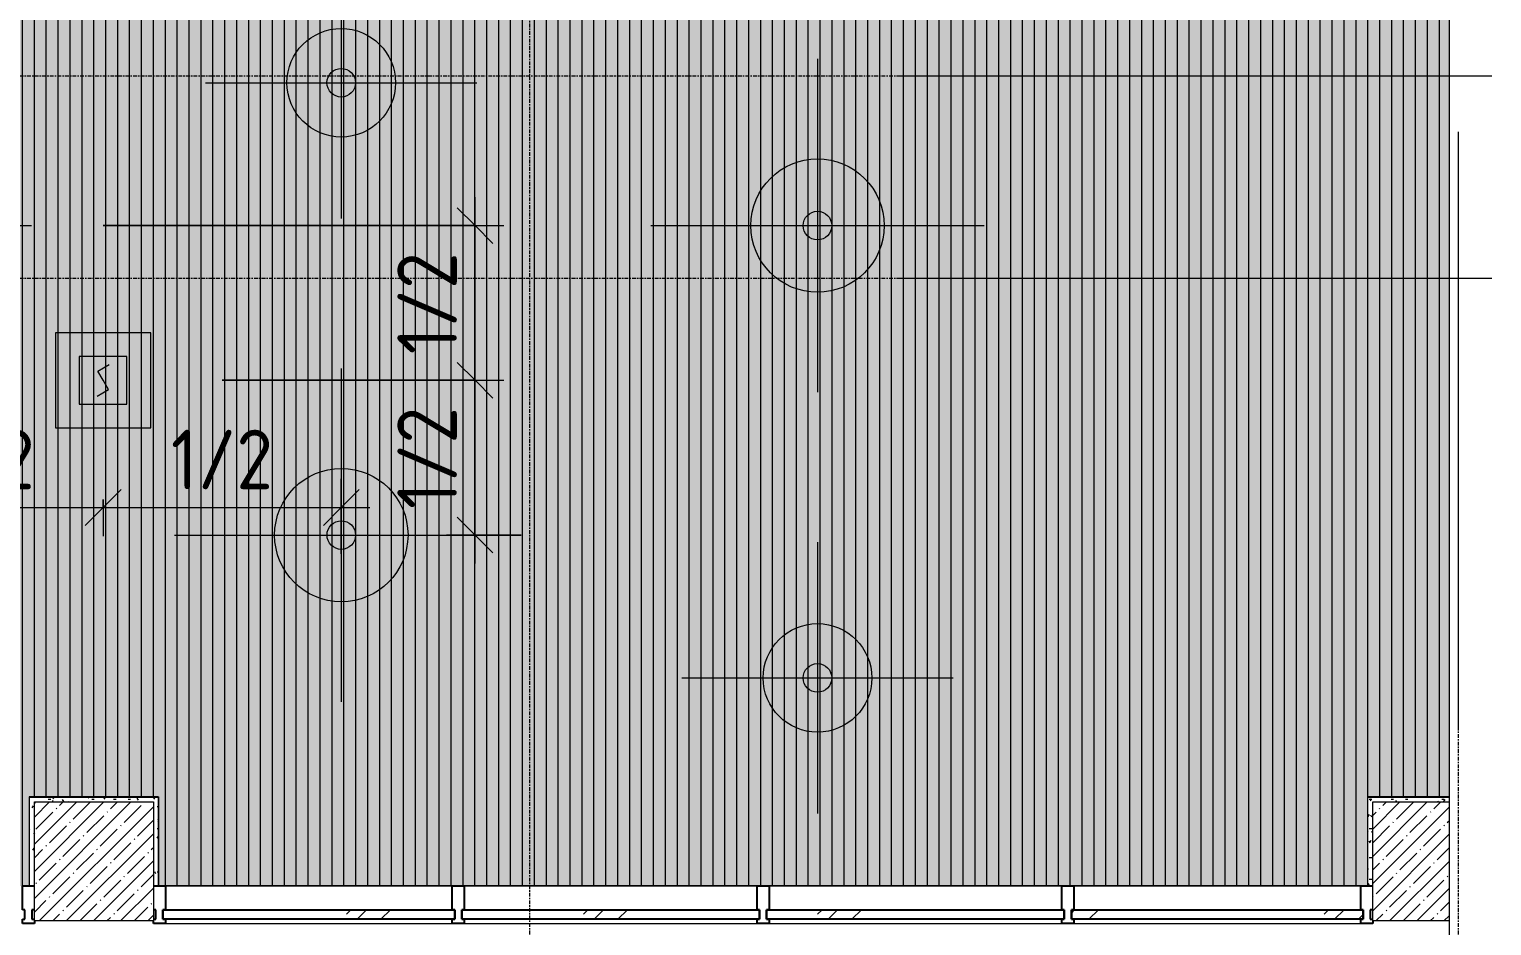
# Model space of a CAD drawing. Header units: millimetres. Extents: x 36059 to 234328, y -8553 to 29000.
# Drawn here: x 78558 to 84700, y 18580 to 22346 of the extents above; entities that cross this region are included whole.
import ezdxf

# ---------------------------------------------------------------- set-up
doc = ezdxf.new("R2010")
doc.units = ezdxf.units.MM
doc.linetypes.add('Осевая', pattern=[31.75, 6.35, -4.7625, 15.875, -4.7625])
for name, color, linetype, lineweight in [('A-ANNO-DIMS', 7, 'Continuous', 9), ('A-ANNO-DIMS-100', 7, 'Continuous', 9), ('A-CLNG-PATT', 7, 'Continuous', 9), ('A-DETL-GENF', 7, 'Continuous', 9), ('A-GLAZ-CURT', 7, 'Continuous', 9), ('A-GLAZ-CURT-1', 7, 'Continuous', 25), ('A-GLAZ-CWMG', 7, 'Continuous', 9), ('A-GLAZ-CWMG-1', 7, 'Continuous', 25), ('I-WALL', 7, 'Continuous', 9), ('Q-SPCQ', 7, 'Continuous', 9), ('S-COLS', 7, 'Continuous', 9), ('Оси', 7, 'Continuous', 9), ('Оси-2', 7, 'Осевая', 9)]:
    doc.layers.add(name, color=color, linetype=linetype, lineweight=lineweight)
for name, color, linetype, lineweight, true_color in [('A-CLNG-1', 7, 'Continuous', 9, 0xeaeaea), ('A-WALL-1', 7, 'Continuous', 9, 0x3c3c3c), ('A-WALL-FNSH-1', 7, 'Continuous', 9, 0x3c3c3c), ('E-LITE-EQPM-2', 1, 'Continuous', 9, 0xff0000), ('Q-SPCQ-4', 1, 'Continuous', 9, 0xff0000), ('S-COLS-1', 9, 'Continuous', 9, 0x808080), ('S-COLS-2', 7, 'Continuous', 9, 0x3c3c3c)]:
    doc.layers.add(name, color=color, linetype=linetype, lineweight=lineweight, true_color=true_color)
doc.layers.add('A-CLNG-PATT-1', color=7, linetype='Continuous', lineweight=9, transparency=1)
doc.styles.add('ISOCPEUR', font='isocpeur.ttf', dxfattribs={"width": 0.9, "height": 250})
doc.dimstyles.new('ISO-2_5_0_9К_БОЛЬШОЙ', dxfattribs={"dimscale": 304.8, "dimtxt": 248.995294, "dimasz": 0.492126, "dimexe": 0.393701, "dimexo": 0.984252, "dimgap": 0, "dimtad": 1, "dimdec": 0, "dimrnd": 10, "dimzin": 0, "dimdsep": 46, "dimtxsty": 'ISOCPEUR', "dimblk1": 'OBLIQUE', "dimblk2": 'OBLIQUE', "dimsah": 1, "dimcen": 0.09, "dimdle": 0.393701, "dimazin": 0, "dimtfac": 1, "dimtdec": 4, "dimtix": 1, "dimtmove": 0, "dimatfit": 3, "dimfxl": 1, "dimtvp": 1, "dimtolj": 1, "dimtzin": 0, "dimarcsym": 2})
pattern_1 = [(0, (0, 0), (121.92, 30.48), [10.058, -81.382, 10.058, -81.382, -487.68]), (0, (0, 0), (121.92, 30.48), [-182.88, 10.058, -172.822, 10.058, -81.382, -213.36]), (0, (0, 0), (121.92, 30.48), [-457.2, 10.058, -50.902, 10.058, -142.342]), (120, (45.72, 15.24), (-87.356454, 90.345817), [10.058, -81.382, 10.058, -81.382, -487.68]), (120, (45.72, 15.24), (-87.356454, 90.345817), [-182.88, 10.058, -172.822, 10.058, -81.382, -213.36]), (120, (45.72, 15.24), (-87.356454, 90.345817), [-457.2, 10.058, -50.902, 10.058, -142.342]), (240, (60.96, 76.2), (-34.563546, -120.825817), [10.058, -81.382, 10.058, -81.382, -487.68]), (240, (60.96, 76.2), (-34.563546, -120.825817), [-182.88, 10.058, -172.822, 10.058, -81.382, -213.36]), (240, (60.96, 76.2), (-34.563546, -120.825817), [-457.2, 10.058, -50.902, 10.058, -142.342])]

# ---------------------------------------------------------------- blocks, each defined once
blk = doc.blocks.new('BSC_Колонна _Прямоугольная - 500х500-V32-Сводный план потолка 3 этажа в осях 12-23')
at = {"layer": 'S-COLS-1'}
h = blk.add_hatch(dxfattribs=at)
h.set_pattern_fill('FP_42', color=256, style=0, pattern_type=2)
h.set_pattern_definition([(45, (-78830, -18850), (-57.02463, 57.02463), []), (45, (-78772.975, -18850), (-57.02463, 57.02463), [100.806, -20.161, 3.353, -16.808])])
h.paths.add_polyline_path([(-250, -250), (250, -250), (250, 250), (-250, 250), (-250, 155.3)])
at = {"layer": 'S-COLS-2'}
for p, q in [((-250, 250), (250, 250)), ((-250, -250), (-250, 250)), ((250, 250), (250, -250)), ((250, -250), (-250, -250))]:
    blk.add_line(p, q, dxfattribs=at)
blk = doc.blocks.new('BSC_Колонна _Прямоугольная - 500х500-V33-Сводный план потолка 3 этажа в осях 12-23')
at = {"layer": 'S-COLS-1'}
h = blk.add_hatch(dxfattribs=at)
h.set_pattern_fill('FP_43', color=256, style=0, pattern_type=2)
h.set_pattern_definition([(45, (-84450, -18850), (-57.02463, 57.02463), []), (45, (-84392.975, -18850), (-57.02463, 57.02463), [100.806, -20.161, 3.353, -16.808])])
h.paths.add_polyline_path([(-250, -250), (70.7, -250), (70.7, 250), (-250, 250), (-250, 155.3)])
at = {"layer": 'S-COLS-2'}
for p, q in [((-250, 250), (70.7, 250)), ((-250, -250), (-250, 250)), ((70.7, -250), (-250, -250))]:
    blk.add_line(p, q, dxfattribs=at)
blk = doc.blocks.new('Прямоугольный импост - Импост структурный с накладкой - 160мм-23618922-Сводный план потолка 3 этажа в осях 12-23')
at = {"layer": 'A-GLAZ-CWMG-1'}
for p, q in [((0, 17), (-50, 17)), ((-50, 17), (-50, 0)), ((-50, 0), (-40, 0)), ((-40, 0), (-40, -40)), ((-10, 0), (0, 0)), ((-10, -40), (-10, 0)), ((0, 7), (0, 17)), ((-40, -40), (-50, -40)), ((-50, -40), (-50, -140)), ((0, -40), (-10, -40)), ((-50, -140), (0, -140))]:
    blk.add_line(p, q, dxfattribs=at)
blk = doc.blocks.new('Системная панель - Стекло - 40мм-23618921-Сводный план потолка 3 этажа в осях 12-23')
at = {"layer": 'A-GLAZ-CURT'}
h = blk.add_hatch(dxfattribs=at)
h.set_pattern_fill('FP_51', color=256, style=0, pattern_type=2)
h.set_pattern_definition([(45, (-79832.5, -18507), (-282.8427, 282.8427), [200, -600]), (45, (-80032.5, -18607), (-282.8427, 282.8427), [600, -200]), (45, (-79632.5, -18707), (-282.8427, 282.8427), [200, -600])])
h.paths.add_polyline_path([(612.5, 0), (612.5, 40), (-612.5, 40), (-612.5, 0)])
at = {"layer": 'A-GLAZ-CURT-1'}
for p, q in [((-612.5, 0), (-612.5, 40)), ((-612.5, 40), (612.5, 40)), ((612.5, 40), (612.5, 0)), ((612.5, 0), (-612.5, 0))]:
    blk.add_line(p, q, dxfattribs=at)
blk = doc.blocks.new('Прямоугольный импост - Импост структурный с накладкой - 160мм-23562039-Сводный план потолка 3 этажа в осях 12-23')
at = {"layer": 'A-GLAZ-CWMG'}
for p, q in [((82945, 18747), (84150, 18747)), ((82945, 18590), (84150, 18590))]:
    blk.add_line(p, q, dxfattribs=at)
blk = doc.blocks.new('Прямоугольный импост - Импост структурный с накладкой - 160мм-23618923-Сводный план потолка 3 этажа в осях 12-23')
at = {"layer": 'A-GLAZ-CWMG-1'}
for p, q in [((-50, 0), (-50, 17)), ((-50, 17), (0, 17)), ((-40, 0), (-50, 0)), ((-40, -40), (-40, 0)), ((0, 0), (-10, 0)), ((-10, 0), (-10, -40)), ((0, 17), (0, 7)), ((-50, -140), (-50, -40)), ((-50, -40), (-40, -40)), ((-10, -40), (0, -40)), ((0, -140), (-50, -140))]:
    blk.add_line(p, q, dxfattribs=at)
blk = doc.blocks.new('Системная панель - Стекло - 40мм-V36-Сводный план потолка 3 этажа в осях 12-23')
at = {"layer": 'A-GLAZ-CURT'}
h = blk.add_hatch(dxfattribs=at)
h.set_pattern_fill('FP_52', color=256, style=0, pattern_type=2)
h.set_pattern_definition([(45, (-83647.5, -18507), (-282.8427, 282.8427), [200, -600]), (45, (-83847.5, -18607), (-282.8427, 282.8427), [600, -200]), (45, (-83447.5, -18707), (-282.8427, 282.8427), [200, -600])])
h.paths.add_polyline_path([(612.5, 0), (612.5, 40), (-612.5, 40), (-612.5, 0)])
at = {"layer": 'A-GLAZ-CURT-1'}
for p, q in [((-612.5, 0), (-612.5, 40)), ((-612.5, 40), (612.5, 40)), ((612.5, 40), (612.5, 0)), ((612.5, 0), (-612.5, 0))]:
    blk.add_line(p, q, dxfattribs=at)
blk = doc.blocks.new('Прямоугольный импост - Импост структурный с накладкой - 160мм-22751480-Сводный план потолка 3 этажа в осях 12-23')
at = {"layer": 'A-GLAZ-CWMG'}
for p, q in [((81665, 18747), (82895, 18747)), ((81665, 18590), (82895, 18590))]:
    blk.add_line(p, q, dxfattribs=at)
blk = doc.blocks.new('Прямоугольный импост - Импост структурный с накладкой - 160мм-23618920-Сводный план потолка 3 этажа в осях 12-23')
at = {"layer": 'A-GLAZ-CWMG-1'}
for p, q in [((25, 17), (-25, 17)), ((-25, 17), (-25, 0)), ((-25, 0), (-15, 0)), ((-15, 0), (-15, -40)), ((15, 0), (25, 0)), ((15, -40), (15, 0)), ((25, 0), (25, 17)), ((-15, -40), (-25, -40)), ((-25, -40), (-25, -140)), ((25, -40), (15, -40)), ((25, -140), (25, -40)), ((-25, -140), (25, -140))]:
    blk.add_line(p, q, dxfattribs=at)
blk = doc.blocks.new('Системная панель - Стекло - 40мм-23618924-Сводный план потолка 3 этажа в осях 12-23')
at = {"layer": 'A-GLAZ-CURT'}
h = blk.add_hatch(dxfattribs=at)
h.set_pattern_fill('FP_56', color=256, style=0, pattern_type=2)
h.set_pattern_definition([(45, (-82380, -18507), (-282.8427, 282.8427), [200, -600]), (45, (-82580, -18607), (-282.8427, 282.8427), [600, -200]), (45, (-82180, -18707), (-282.8427, 282.8427), [200, -600])])
h.paths.add_polyline_path([(625, 0), (625, 40), (-625, 40), (-625, 0), (-340.6, 0)])
at = {"layer": 'A-GLAZ-CURT-1'}
for p, q in [((-625, 0), (-625, 40)), ((-625, 40), (625, 40)), ((625, 0), (-625, 0)), ((625, 40), (625, 0))]:
    blk.add_line(p, q, dxfattribs=at)
blk = doc.blocks.new('Системная панель - Стекло - 40мм-V41-Сводный план потолка 3 этажа в осях 12-23')
at = {"layer": 'A-GLAZ-CURT'}
h = blk.add_hatch(dxfattribs=at)
h.set_pattern_fill('FP_57', color=256, style=0, pattern_type=2)
h.set_pattern_definition([(45, (-81100, -18507), (-282.8427, 282.8427), [200, -600]), (45, (-81300, -18607), (-282.8427, 282.8427), [600, -200]), (45, (-80900, -18707), (-282.8427, 282.8427), [200, -600])])
h.paths.add_polyline_path([(625, 0), (625, 40), (-625, 40), (-625, 0), (-516.5, 0)])
at = {"layer": 'A-GLAZ-CURT-1'}
for p, q in [((-625, 0), (-625, 40)), ((-625, 40), (625, 40)), ((625, 0), (-625, 0)), ((625, 40), (625, 0))]:
    blk.add_line(p, q, dxfattribs=at)
blk = doc.blocks.new('Извещатель потолочный - Монтируемые на перекрытии-30383673-Сводный план потолка 3 этажа в осях 12-23')
at = {"layer": 'Q-SPCQ'}
for p, q in [((-300, 300), (-300, -100)), ((100, 300), (-300, 300)), ((100, -100), (100, 300)), ((0, 200), (-200, 200)), ((-200, 200), (-200, 0)), ((0, 0), (0, 200)), ((-122.5, 139), (-74.9, 166.5)), ((-100, 100), (-122.5, 139)), ((-77.5, 61), (-100, 100)), ((-200, 0), (0, 0)), ((-125.1, 33.5), (-77.5, 61)), ((-300, -100), (100, -100))]:
    blk.add_line(p, q, dxfattribs=at)
blk = doc.blocks.new('BOLA Подвесной круглый светильник - 560мм-32913186-Сводный план потолка 3 этажа в осях 12-23')
at = {"layer": 'A-DETL-GENF'}
for p, q in [((0, 700), (0, -700)), ((-700, 0), (700, 0))]:
    blk.add_line(p, q, dxfattribs=at)
for radius in [280, 60]:
    blk.add_circle((0, 0), radius, dxfattribs=at)
blk = doc.blocks.new('BOLA Подвесной круглый светильник - Накладной точечный 2-32912754-Сводный план потолка 3 этажа в осях 12-23')
at = {"layer": 'A-DETL-GENF'}
for p, q in [((0, 570), (0, -570)), ((-570, 0), (570, 0))]:
    blk.add_line(p, q, dxfattribs=at)
for radius in [228, 60]:
    blk.add_circle((0, 0), radius, dxfattribs=at)
blk = doc.blocks.new('DET_L_Линия разрыва - М100-30654842-Сводный план потолка 3 этажа в осях 12-23')
at = {"layer": 'A-DETL-GENF'}
blk.add_line((24079.7, 0), (12339.9, 0), dxfattribs=at)
blk = doc.blocks.new('DIMBLOCK92-Сводный план потолка 3 этажа в осях 12-23')
at = {"layer": 'A-ANNO-DIMS-100'}
for p, q in [((77868.6, 20521), (77868.6, 20216.8)), ((77868.6, 20336.8), (77868.6, 20521)), ((77748.6, 20336.8), (78868.8, 20336.8)), ((78868.8, 20371), (78868.8, 20216.8)), ((78868.8, 20336.8), (78868.8, 20371))]:
    blk.add_line(p, q, dxfattribs=at)
at = {"layer": 'A-ANNO-DIMS-100', "lineweight": 20}
for p, q in [((77868.6, 20336.8), (77943.6, 20411.8)), ((78868.8, 20336.8), (78943.8, 20411.8)), ((77868.6, 20336.8), (77793.6, 20261.8)), ((78868.8, 20336.8), (78793.8, 20261.8))]:
    blk.add_line(p, q, dxfattribs=at)
at = {"layer": 'A-ANNO-DIMS-100', "color": 0, "insert": (78153.2, 20663.4), "char_height": 250, "width": 517.144, "attachment_point": 1, "line_spacing_factor": 1.149209, "style": 'ISOCPEUR'}
blk.add_mtext('1/2', dxfattribs=at)
blk = doc.blocks.new('_Oblique')
at = {"color": 0, "linetype": 'ByBlock', "lineweight": -2}
blk.add_line((-0.5, -0.5), (0.5, 0.5), dxfattribs=at)
blk = doc.blocks.new('DIMBLOCK93-Сводный план потолка 3 этажа в осях 12-23')
at = {"layer": 'A-ANNO-DIMS-100'}
for p, q in [((79869, 20142.8), (79869, 20456.8)), ((78868.8, 20371), (78868.8, 20216.8)), ((78868.8, 20336.8), (78868.8, 20371)), ((78868.8, 20336.8), (79989, 20336.8)), ((79869, 20336.8), (79869, 20142.8))]:
    blk.add_line(p, q, dxfattribs=at)
at = {"layer": 'A-ANNO-DIMS-100', "lineweight": 20}
for p, q in [((78868.8, 20336.8), (78943.8, 20411.8)), ((79869, 20336.8), (79944, 20411.8)), ((78868.8, 20336.8), (78793.8, 20261.8)), ((79869, 20336.8), (79794, 20261.8))]:
    blk.add_line(p, q, dxfattribs=at)
at = {"layer": 'A-ANNO-DIMS-100', "color": 0, "insert": (79153.4, 20663.4), "char_height": 250, "width": 517.144, "attachment_point": 1, "line_spacing_factor": 1.149209, "style": 'ISOCPEUR'}
blk.add_mtext('1/2', dxfattribs=at)
blk = doc.blocks.new('DIMBLOCK94-Сводный план потолка 3 этажа в осях 12-23')
at = {"layer": 'A-ANNO-DIMS-100', "lineweight": 20}
for p, q in [((80430.9, 20871), (80355.9, 20946)), ((80430.9, 20871), (80505.9, 20796)), ((80430.9, 20221), (80355.9, 20296)), ((80430.9, 20221), (80505.9, 20146))]:
    blk.add_line(p, q, dxfattribs=at)
at = {"layer": 'A-ANNO-DIMS-100'}
for p, q in [((79368.8, 20871), (80550.9, 20871)), ((80430.9, 20871), (79368.8, 20871)), ((80430.9, 20101), (80430.9, 20871)), ((80624.9, 20221), (80310.9, 20221)), ((80430.9, 20221), (80624.9, 20221))]:
    blk.add_line(p, q, dxfattribs=at)
at = {"layer": 'A-ANNO-DIMS-100', "color": 0, "insert": (80104.3, 20330.5), "char_height": 250, "width": 517.144, "attachment_point": 1, "rotation": 90, "line_spacing_factor": 1.149209, "style": 'ISOCPEUR'}
blk.add_mtext('1/2', dxfattribs=at)
blk = doc.blocks.new('DIMBLOCK95-Сводный план потолка 3 этажа в осях 12-23')
at = {"layer": 'A-ANNO-DIMS-100'}
for p, q in [((80430.9, 20871), (80430.9, 21641)), ((78868.6, 21521), (80550.9, 21521)), ((80430.9, 21521), (78868.6, 21521)), ((79368.8, 20871), (80550.9, 20871)), ((80430.9, 20871), (79368.8, 20871))]:
    blk.add_line(p, q, dxfattribs=at)
at = {"layer": 'A-ANNO-DIMS-100', "lineweight": 20}
for p, q in [((80430.9, 21521), (80355.9, 21596)), ((80430.9, 21521), (80505.9, 21446)), ((80430.9, 20871), (80355.9, 20946)), ((80430.9, 20871), (80505.9, 20796))]:
    blk.add_line(p, q, dxfattribs=at)
at = {"layer": 'A-ANNO-DIMS-100', "color": 0, "insert": (80104.3, 20980.5), "char_height": 250, "width": 517.144, "attachment_point": 1, "rotation": 90, "line_spacing_factor": 1.149209, "style": 'ISOCPEUR'}
blk.add_mtext('1/2', dxfattribs=at)

msp = doc.modelspace()

# ---------------------------------------------------------------- hatches: boundary and pattern name
at = {"layer": 'A-CLNG-PATT'}
h = msp.add_hatch(dxfattribs=at)
h.set_pattern_fill('FP_74', color=256, style=0, pattern_type=2)
h.set_pattern_definition([(90, (76030, 19225), (50, -3e-15), [])])
h.paths.add_polyline_path([(83549, 11571), (83549, 11901), (84459, 11901), (84459, 15071.7), (84344.5, 15129), (84179, 15129), (84179, 15493), (79101, 15493), (79101, 15129), (78559, 15129), (78559, 15493), (74061, 15493), (74061, 15129), (73522, 15129), (73522, 15671), (73883, 15671), (73883, 18579), (73519, 18579), (73519, 19121), (74061, 19121), (74061, 18747), (78559, 18747), (78559, 19121), (79101, 19121), (79101, 18747), (84179, 18747), (84179, 19121), (84520.7, 19121), (84520.7, 22679), (83004, 22679), (83004, 26879), (81171, 26879), (81171, 26579), (80629, 26579), (80629, 26879), (77271, 26879), (77271, 26579), (76729, 26579), (76729, 26879), (74061, 26879), (74061, 26579), (73519, 26579), (73519, 26879), (70831, 26879), (70831, 26579), (70289, 26579), (70289, 26879), (66781, 26879), (66781, 26387.2), (66785.8, 26426.9), (66802.9, 26471.9), (66830.3, 26511.6), (66866.4, 26543.6), (66909.1, 26566), (66955.9, 26577.5), (67004.1, 26577.5), (67050.9, 26566), (67093.6, 26543.6), (67129.7, 26511.6), (67157.1, 26471.9), (67174.2, 26426.9), (67180, 26379), (67174.2, 26331.1), (67157.1, 26286.1), (67129.7, 26246.4), (67093.6, 26214.4), (67050.9, 26192), (67004.1, 26180.5), (66955.9, 26180.5), (66909.1, 26192), (66866.4, 26214.4), (66830.3, 26246.4), (66802.9, 26286.1), (66785.8, 26331.1), (66781, 26370.8), (66781, 13621), (68671, 13621), (68671, 11920), (68744, 11920), (68744, 11940), (70234, 11940), (70234, 11920), (70289, 11920), (70289, 12221), (70831, 12221), (70831, 11920), (73519, 11920), (73519, 12321), (79921, 12321), (79921, 11571), (83395.3, 11571)])
h.paths.add_polyline_path([(67005.1, 13922.5), (66956.9, 13922.5), (66910.1, 13934), (66867.4, 13956.4), (66831.3, 13988.4), (66803.9, 14028.1), (66786.8, 14073.1), (66781, 14121), (66786.8, 14168.9), (66803.9, 14213.9), (66831.3, 14253.6), (66867.4, 14285.6), (66910.1, 14308), (66956.9, 14319.5), (67005.1, 14319.5), (67051.9, 14308), (67094.6, 14285.6), (67130.7, 14253.6), (67158.1, 14213.9), (67175.2, 14168.9), (67181, 14121), (67175.2, 14073.1), (67158.1, 14028.1), (67130.7, 13988.4), (67094.6, 13956.4), (67051.9, 13934)])
h.paths.add_polyline_path([(84283.1, 13922.5), (84234.9, 13922.5), (84188.1, 13934), (84145.4, 13956.4), (84109.3, 13988.4), (84081.9, 14028.1), (84064.8, 14073.1), (84059, 14121), (84064.8, 14168.9), (84081.9, 14213.9), (84109.3, 14253.6), (84145.4, 14285.6), (84188.1, 14308), (84234.9, 14319.5), (84283.1, 14319.5), (84329.9, 14308), (84372.6, 14285.6), (84408.7, 14253.6), (84436.1, 14213.9), (84453.2, 14168.9), (84459, 14121), (84453.2, 14073.1), (84436.1, 14028.1), (84408.7, 13988.4), (84372.6, 13956.4), (84329.9, 13934), (84283.6, 13922.6)])
h.paths.add_polyline_path([(70292.4, 15130), (70290, 15130), (70290, 15670), (70830, 15670), (70830, 15130), (70310, 15130)])
h.paths.add_polyline_path([(70290, 20630), (70290, 21170), (70830, 21170), (70830, 20630), (70310, 20630)])
h.paths.add_polyline_path([(80630, 22680), (80630, 23220), (81170, 23220), (81170, 22680), (80650, 22680)])
h.paths.add_polyline_path([(77250, 22680), (76730, 22680), (76730, 23220), (77270, 23220), (77270, 22680)])
h.paths.add_polyline_path([(73932.1, 22680), (73520, 22680), (73520, 23220), (74060, 23220), (74060, 22680), (74040, 22680)])
h.paths.add_polyline_path([(70292.4, 22680), (70290, 22680), (70290, 23220), (70830, 23220), (70830, 22680), (70310, 22680)])
h.paths.add_polyline_path([(82828.1, 26180.5), (82779.9, 26180.5), (82733.1, 26192), (82690.4, 26214.4), (82654.3, 26246.4), (82626.9, 26286.1), (82609.8, 26331.1), (82604, 26379), (82609.8, 26426.9), (82626.9, 26471.9), (82654.3, 26511.6), (82690.4, 26543.6), (82733.1, 26566), (82779.9, 26577.5), (82828.1, 26577.5), (82874.9, 26566), (82917.6, 26543.6), (82953.7, 26511.6), (82981.1, 26471.9), (82998.2, 26426.9), (83004, 26379), (82998.2, 26331.1), (82981.1, 26286.1), (82953.7, 26246.4), (82917.6, 26214.4), (82874.9, 26192)])
at = {"layer": 'A-CLNG-PATT-1'}
h = msp.add_hatch(color=256, dxfattribs=at)
h.paths.add_polyline_path([(83548, 11571), (83548, 11901), (84458, 11901), (84458, 14112.8), (84453.2, 14073.1), (84436.1, 14028.1), (84408.7, 13988.4), (84372.6, 13956.4), (84329.9, 13934), (84282.7, 13922.5), (84234.9, 13922.5), (84188.1, 13934), (84145.4, 13956.4), (84109.3, 13988.4), (84081.9, 14028.1), (84064.8, 14073.1), (84059, 14121), (84064.8, 14168.9), (84081.9, 14213.9), (84109.3, 14253.6), (84145.4, 14285.6), (84188.1, 14308), (84234.9, 14319.5), (84283.1, 14319.5), (84329.9, 14308), (84372.6, 14285.6), (84408.7, 14253.6), (84436.1, 14213.9), (84453.2, 14168.9), (84458, 14129.2), (84458, 15072.2), (84344.5, 15129), (84178, 15129), (84178, 15493), (79100, 15493), (79100, 15129), (78558, 15129), (78558, 15493), (74060, 15493), (74060, 15129), (73521, 15129), (73521, 15671), (73882, 15671), (73882, 18579), (73518, 18579), (73518, 19121), (74060, 19120), (74060, 18747), (78558, 18747), (78558, 19121), (79100, 19120), (79100, 18747), (84178, 18747), (84178, 19121), (84520.7, 19121), (84520.7, 22679), (83003, 22679), (83003, 26370.8), (82998.2, 26331.1), (82981.1, 26286.1), (82953.7, 26246.4), (82917.6, 26214.4), (82874.9, 26192), (82828.1, 26180.5), (82779.9, 26180.5), (82733.1, 26192), (82690.4, 26214.4), (82654.3, 26246.4), (82626.9, 26286.1), (82609.8, 26331.1), (82604, 26379), (82609.8, 26426.9), (82626.9, 26471.9), (82654.3, 26511.6), (82690.4, 26543.6), (82733.1, 26566), (82779.9, 26577.5), (82828.1, 26577.5), (82874.9, 26566), (82917.6, 26543.6), (82953.7, 26511.6), (82981.1, 26471.9), (82998.2, 26426.9), (83003, 26387.2), (83003, 26879), (81170, 26879), (81170, 26579), (80628, 26579), (80628, 26879), (77270, 26879), (77270, 26579), (76728, 26579), (76728, 26879), (74060, 26879), (74060, 26579), (73518, 26579), (73518, 26879), (70830, 26879), (70830, 26579), (70288, 26579), (70288, 26879), (66780, 26879), (66780, 13621), (68670, 13620), (68670, 11920), (68744, 11921), (68744, 11940), (70234, 11940), (70234, 11920), (70288, 11920), (70288, 12221), (70830, 12220), (70830, 11920), (73518, 11920), (73518, 12321), (79920, 12320), (79920, 11571), (83395.3, 11571)])
h.paths.add_polyline_path([(67005.1, 13922.5), (66956.9, 13922.5), (66910.1, 13934), (66867.4, 13956.4), (66831.3, 13988.4), (66803.9, 14028.1), (66786.8, 14073.1), (66781, 14121), (66786.8, 14168.9), (66803.9, 14213.9), (66831.3, 14253.6), (66867.4, 14285.6), (66910.1, 14308), (66956.9, 14319.5), (67005.1, 14319.5), (67051.9, 14308), (67094.6, 14285.6), (67130.7, 14253.6), (67158.1, 14213.9), (67175.2, 14168.9), (67181, 14121), (67175.2, 14073.1), (67158.1, 14028.1), (67130.7, 13988.4), (67094.6, 13956.4), (67051.9, 13934)])
h.paths.add_polyline_path([(70830, 15130), (70289, 15130), (70290, 15670), (70830, 15669.8), (70830, 15150)])
h.paths.add_polyline_path([(70830, 20630), (70289, 20630), (70290, 21170), (70830, 21169.2), (70830, 20650)])
h.paths.add_polyline_path([(81169, 22680), (80629, 22680), (80630, 23220), (81170, 23219.7), (81170, 22680)])
h.paths.add_polyline_path([(77269, 22680), (76729, 22680), (76730, 23220), (77270, 23219.8), (77270, 22680)])
h.paths.add_polyline_path([(73540, 22680), (73519, 22680), (73520, 23220), (74060, 23220), (74059, 22680), (73932.1, 22680)])
h.paths.add_polyline_path([(70290, 22680), (70289, 22680), (70290, 23220), (70830, 23220), (70829, 22680), (70292.4, 22680)])
h.paths.add_polyline_path([(67004.1, 26180.5), (66955.9, 26180.5), (66909.1, 26192), (66866.4, 26214.4), (66830.3, 26246.4), (66802.9, 26286.1), (66785.8, 26331.1), (66780, 26379), (66785.8, 26426.9), (66802.9, 26471.9), (66830.3, 26511.6), (66866.4, 26543.6), (66909.1, 26566), (66955.9, 26577.5), (67004.1, 26577.5), (67050.9, 26566), (67093.6, 26543.6), (67129.7, 26511.6), (67157.1, 26471.9), (67174.2, 26426.9), (67180, 26379), (67174.2, 26331.1), (67157.1, 26286.1), (67129.7, 26246.4), (67093.6, 26214.4), (67050.9, 26192), (67016.7, 26183.6)])
at = {"layer": 'I-WALL'}
h = msp.add_hatch(dxfattribs=at)
h.set_pattern_fill('FP_65', color=256, style=0, pattern_type=2)
h.set_pattern_definition(pattern_1)
h.paths.add_polyline_path([(78560, 19100), (79080, 19100), (79080, 19120), (78560, 19120)])
h = msp.add_hatch(dxfattribs=at)
h.set_pattern_fill('FP_65', color=256, style=0, pattern_type=2)
h.set_pattern_definition(pattern_1)
h.paths.add_polyline_path([(79080, 18747), (79100, 18747), (79100, 19120), (79080, 19120), (79080, 19005.3)])
h = msp.add_hatch(dxfattribs=at)
h.set_pattern_fill('FP_65', color=256, style=0, pattern_type=2)
h.set_pattern_definition(pattern_1)
h.paths.add_polyline_path([(84200, 19100), (84520.7, 19100), (84520.7, 19120), (84180, 19120), (84180, 19100)])
h = msp.add_hatch(dxfattribs=at)
h.set_pattern_fill('FP_65', color=256, style=0, pattern_type=2)
h.set_pattern_definition(pattern_1)
h.paths.add_polyline_path([(78580, 18747), (78580, 19100), (78560, 19100), (78560, 18747)])
h = msp.add_hatch(dxfattribs=at)
h.set_pattern_fill('FP_65', color=256, style=0, pattern_type=2)
h.set_pattern_definition(pattern_1)
h.paths.add_polyline_path([(84200, 18747), (84200, 19100), (84180, 19100), (84180, 18747)])

# ---------------------------------------------------------------- linework, layer by layer
at = {"layer": 'A-CLNG-1'}
for p, q in [((79100, 19121), (78558, 19121)), ((79101, 19121), (79101, 18747.1)), ((84520.7, 19121), (84178, 19121)), ((84178, 19121), (84178, 18747)), ((84178, 18747), (79101, 18747))]:
    msp.add_line(p, q, dxfattribs=at)
at = {"layer": 'A-WALL-1'}
for p, q in [((78560, 19120), (79100, 19120)), ((78560, 18747), (78560, 19120)), ((79100, 19120), (79100, 18747)), ((84180, 19120), (84520.7, 19120)), ((84180, 18747), (84180, 19120)), ((78580, 18747), (78560, 18747)), ((79100, 18747), (79080, 18747)), ((84200, 18747), (84180, 18747))]:
    msp.add_line(p, q, dxfattribs=at)
at = {"layer": 'A-WALL-FNSH-1'}
for p, q in [((78559, 18747), (78559, 19121)), ((79100, 19121), (79101, 19121)), ((84179, 18747), (84179, 19121)), ((78560, 18747), (78559, 18747)), ((79101, 18747), (79100, 18747)), ((79101, 18747.1), (79101, 18747)), ((84180, 18747), (84179, 18747))]:
    msp.add_line(p, q, dxfattribs=at)
at = {"layer": 'Оси'}
for p, q in [((82200, 22150), (84700, 22150)), ((84560, 19415.1), (84560, 21915.1)), ((82200, 21300), (84700, 21300))]:
    msp.add_line(p, q, dxfattribs=at)
at = {"layer": 'Оси-2'}
for p, q in [((80660, 593.7), (80660, 24890.1)), ((39359.2, 22150), (82200, 22150)), ((39359.2, 21300), (82200, 21300)), ((84560, 593.7), (84560, 19415.1))]:
    msp.add_line(p, q, dxfattribs=at)

# ---------------------------------------------------------------- block references
at = {"layer": 'A-DETL-GENF', "rotation": 90.00000000000031}
msp.add_blockref('DET_L_Линия разрыва - М100-30654842-Сводный план потолка 3 этажа в осях 12-23', (84520.7, 3301.1), dxfattribs=at)
at = {"layer": 'A-GLAZ-CURT'}
for name, p in [('Системная панель - Стекло - 40мм-23618921-Сводный план потолка 3 этажа в осях 12-23', (79732.5, 18607)), ('Системная панель - Стекло - 40мм-V41-Сводный план потолка 3 этажа в осях 12-23', (81000, 18607)), ('Системная панель - Стекло - 40мм-23618924-Сводный план потолка 3 этажа в осях 12-23', (82280, 18607)), ('Системная панель - Стекло - 40мм-V36-Сводный план потолка 3 этажа в осях 12-23', (83547.5, 18607))]:
    msp.add_blockref(name, p, dxfattribs=at)
at = {"layer": 'A-GLAZ-CWMG', "extrusion": (0, 0, -1), "rotation": 180}
for name, p in [('Прямоугольный импост - Импост структурный с накладкой - 160мм-23618922-Сводный план потолка 3 этажа в осях 12-23', (-78580, 18607)), ('Прямоугольный импост - Импост структурный с накладкой - 160мм-23618920-Сводный план потолка 3 этажа в осях 12-23', (-80360, 18607)), ('Прямоугольный импост - Импост структурный с накладкой - 160мм-23618920-Сводный план потолка 3 этажа в осях 12-23', (-81640, 18607)), ('Прямоугольный импост - Импост структурный с накладкой - 160мм-23618920-Сводный план потолка 3 этажа в осях 12-23', (-82920, 18607)), ('Прямоугольный импост - Импост структурный с накладкой - 160мм-23618922-Сводный план потолка 3 этажа в осях 12-23', (-84200, 18607))]:
    msp.add_blockref(name, p, dxfattribs=at)
at = {"layer": 'A-GLAZ-CWMG', "rotation": 180}
msp.add_blockref('Прямоугольный импост - Импост структурный с накладкой - 160мм-23618923-Сводный план потолка 3 этажа в осях 12-23', (79080, 18607), dxfattribs=at)
at = {"layer": 'A-GLAZ-CWMG'}
for name, p in [('Прямоугольный импост - Импост структурный с накладкой - 160мм-23562039-Сводный план потолка 3 этажа в осях 12-23', (-3815, 0)), ('Прямоугольный импост - Импост структурный с накладкой - 160мм-22751480-Сводный план потолка 3 этажа в осях 12-23', (-1280, 0)), ('Прямоугольный импост - Импост структурный с накладкой - 160мм-22751480-Сводный план потолка 3 этажа в осях 12-23', (0, 0)), ('Прямоугольный импост - Импост структурный с накладкой - 160мм-23562039-Сводный план потолка 3 этажа в осях 12-23', (0, 0))]:
    msp.add_blockref(name, p, dxfattribs=at)
at = {"layer": 'E-LITE-EQPM-2'}
for name, p in [('BOLA Подвесной круглый светильник - Накладной точечный 2-32912754-Сводный план потолка 3 этажа в осях 12-23', (79868.6, 22121)), ('BOLA Подвесной круглый светильник - 560мм-32913186-Сводный план потолка 3 этажа в осях 12-23', (77868.6, 21521)), ('BOLA Подвесной круглый светильник - 560мм-32913186-Сводный план потолка 3 этажа в осях 12-23', (81868.6, 21521)), ('BOLA Подвесной круглый светильник - 560мм-32913186-Сводный план потолка 3 этажа в осях 12-23', (79869, 20221)), ('BOLA Подвесной круглый светильник - Накладной точечный 2-32912754-Сводный план потолка 3 этажа в осях 12-23', (81868.6, 19621))]:
    msp.add_blockref(name, p, dxfattribs=at)
at = {"layer": 'Q-SPCQ-4'}
msp.add_blockref('Извещатель потолочный - Монтируемые на перекрытии-30383673-Сводный план потолка 3 этажа в осях 12-23', (78968.8, 20771), dxfattribs=at)
at = {"layer": 'S-COLS'}
for name, p in [('BSC_Колонна _Прямоугольная - 500х500-V32-Сводный план потолка 3 этажа в осях 12-23', (78830, 18850)), ('BSC_Колонна _Прямоугольная - 500х500-V33-Сводный план потолка 3 этажа в осях 12-23', (84450, 18850))]:
    msp.add_blockref(name, p, dxfattribs=at)

# ---------------------------------------------------------------- dimensions: what is measured, and where the dimension line sits
at = {"layer": 'A-ANNO-DIMS'}
for base, p1, p2, override, picture, middle in [((80430.9, 21521), (79068.8, 20871), (78568.6, 21521), {"dimpost": '<>', "dimfxl": 820.184725}, 'DIMBLOCK95-Сводный план потолка 3 этажа в осях 12-23', (80305.9, 21196)), ((80430.9, 20871), (80324.9, 20221), (79068.8, 20871), {"dimpost": '<>', "dimfxl": 1414.289278}, 'DIMBLOCK94-Сводный план потолка 3 этажа в осях 12-23', (80305.9, 20546))]:
    dim = msp.add_linear_dim(base=base, p1=p1, p2=p2, angle=90, text='1/2', dimstyle='ISO-2_5_0_9К_БОЛЬШОЙ', override=override, dxfattribs=at)
    dim.commit()
    dim.dimension.update_dxf_attribs({"geometry": picture, "text_midpoint": middle})
for base, p1, p2, override, picture, middle in [((78868.8, 20336.8), (77868.6, 20821), (78868.8, 20671), {"dimpost": '<>', "dimfxl": 1011.388119}, 'DIMBLOCK92-Сводный план потолка 3 этажа в осях 12-23', (78368.7, 20461.8)), ((79869, 20336.8), (78868.8, 20671), (79869, 20442.8), {"dimpost": '<>', "dimfxl": 1025.894971}, 'DIMBLOCK93-Сводный план потолка 3 этажа в осях 12-23', (79368.9, 20461.8))]:
    dim = msp.add_linear_dim(base=base, p1=p1, p2=p2, text='1/2', dimstyle='ISO-2_5_0_9К_БОЛЬШОЙ', override=override, dxfattribs=at)
    dim.commit()
    dim.dimension.update_dxf_attribs({"geometry": picture, "text_midpoint": middle})

doc.saveas('drawing.dxf')
